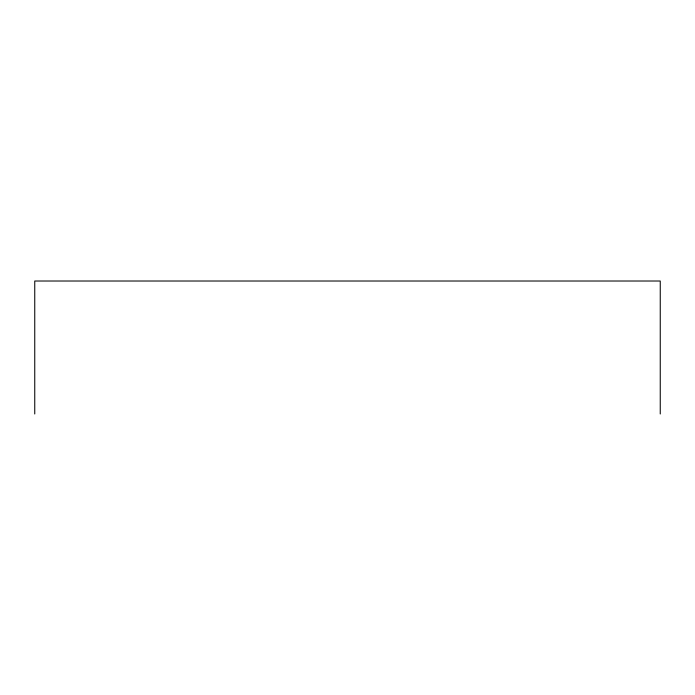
<?xml version="1.0" encoding="UTF-8"?>
<svg xmlns="http://www.w3.org/2000/svg" width="695" height="695" viewBox="0 0 695 695"><rect width="100%" height="100%" fill="white"/><g stroke="black" fill="none" stroke-linecap="round" stroke-linejoin="round"><path stroke-width="1.04" d="M660.25 413.985L660.25 281.015L34.75 281.015L34.75 413.985"/></g></svg>
